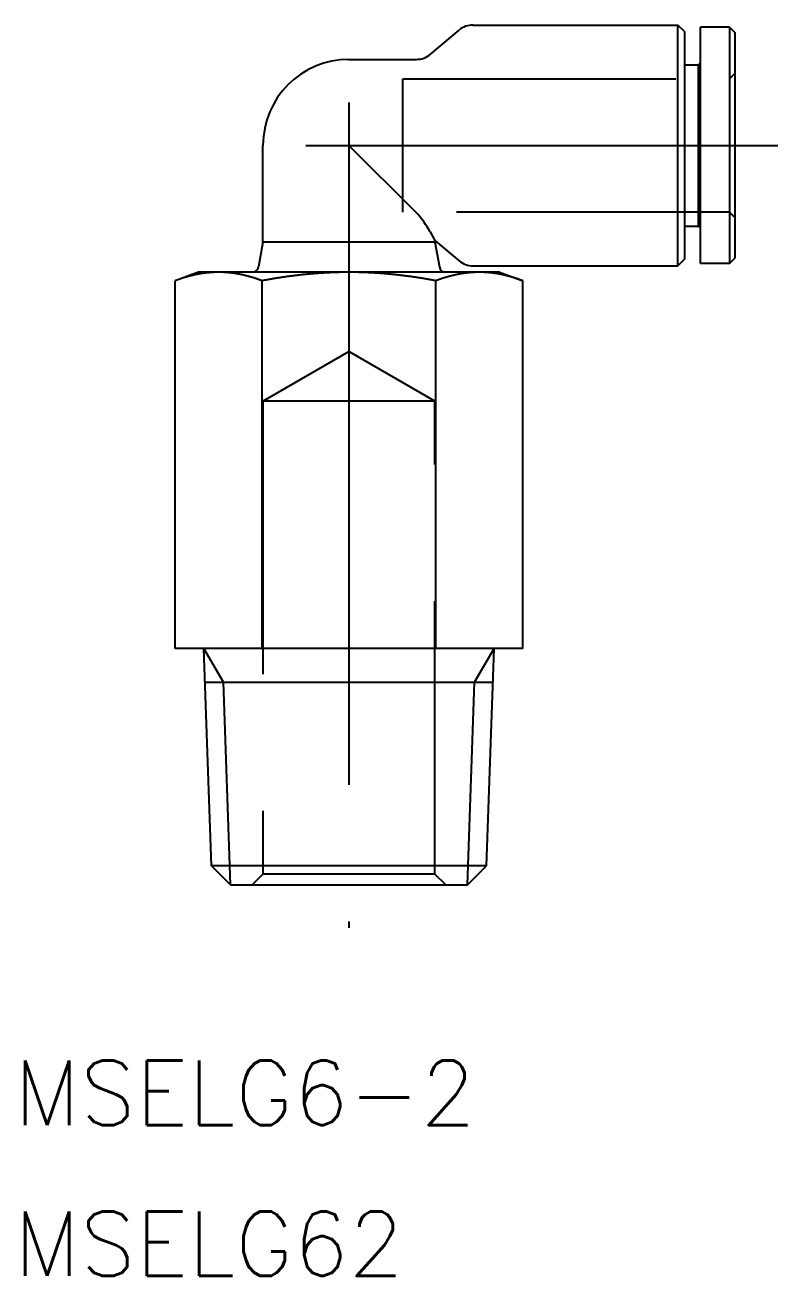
# Model space of a CAD drawing. Extents: x -15.1 to 49.4, y -18.2 to 42.
# Drawn here: x -15.1 to 19.9, y -18.2 to 40 of the extents above; entities that cross this region are included whole.
import ezdxf

# ---------------------------------------------------------------- set-up
doc = ezdxf.new("R2010")
doc.units = 0
doc.linetypes.add('CENTER', pattern=[50.8, 31.75, -6.35, 6.35, -6.35])
doc.linetypes.add('DASHED', pattern=[19.05, 12.7, -6.35])
doc.layers.get('0').update_dxf_attribs({"linetype": 'CONTINUOUS'})
doc.layers.add('CENTER', color=1, linetype='CENTER')
doc.styles.get("Standard").update_dxf_attribs({"font": 'txt.shx', "height": 3, "bigfont": 'bigfont.shx'})

msp = doc.modelspace()

# ---------------------------------------------------------------- linework, layer by layer
at = {"color": 7, "linetype": 'CONTINUOUS'}
for p, q in [((3.779168, 38.635089), (5.120832, 39.764911)), ((5.764968, 40), (15.3, 40)), ((15.3, 28.8), (15.3, 40)), ((15.6, 39.7), (15.3, 40)), ((15.6, 39.7), (15.6, 29.1)), ((16.35, 28.9), (16.35, 39.9)), ((17.7, 39.9), (16.35, 39.9)), ((17.7, 39.900003), (17.7, 28.899961)), ((17.7, 39.9), (17.95, 39.65)), ((17.95, 39.650002), (17.95, 29.149964)), ((0, 38.4), (3.135032, 38.4)), ((15.6, 38.15), (16.25, 38.15)), ((16.25, 38.15), (16.35, 38.25)), ((16.25, 30.65), (16.25, 38.15)), ((-4, 29.9), (-4, 34.4)), ((3.135032, 31.264968), (0, 34.4)), ((3.778766, 30.372606), (3.999582, 29.978713)), ((15.6, 30.65), (16.25, 30.65)), ((16.25, 30.65), (16.35, 30.55)), ((-4, 29.9), (-4.205846, 28.747263)), ((4, 29.9), (-4, 29.9)), ((4, 29.978947), (5.120832, 29.035089)), ((4, 29.9), (4, 29.978947)), ((4, 29.9), (4.205846, 28.747263)), ((15.6, 29.1), (15.3, 28.8)), ((17.7, 28.9), (17.95, 29.15)), ((5.764968, 28.8), (15.3, 28.8)), ((17.7, 28.9), (16.35, 28.9)), ((-7, 28.5), (-8.082904, 28.105855)), ((-8.082904, 11), (-8.082904, 28.105855)), ((7, 28.5), (-7, 28.5)), ((-4.041452, 11), (-4.041452, 28.105855)), ((4.041452, 11), (4.041452, 28.105855)), ((7, 28.5), (8.082904, 28.105855)), ((8.082904, 11), (8.082904, 28.105855)), ((8.082904, 11), (-8.082904, 11)), ((-6.3996, 0.886974), (-6.752755, 11)), ((6.3996, 0.886974), (6.752755, 11)), ((-6.697647, 9.421915), (6.697647, 9.421915)), ((6.3996, 0.886974), (-6.3996, 0.886974)), ((-5.512626, 0), (-6.3996, 0.886974)), ((5.512626, 0), (6.3996, 0.886974)), ((-5.512626, 0), (5.512626, 0))]:
    msp.add_line(p, q, dxfattribs=at)
at = {"color": 3, "linetype": 'DASHED'}
for p, q in [((2.5, 37.5), (17.7, 37.5)), ((2.5, 31.3), (2.5, 37.5)), ((17.95, 37.75), (17.7, 37.5)), ((17.7, 31.3), (2.5, 31.3)), ((17.95, 31.05), (17.7, 31.3)), ((-4, 22.5), (0, 24.809401)), ((4, 22.5), (0, 24.809401)), ((-4, 22.5), (-4, 0.5)), ((4, 22.5), (-4, 22.5)), ((4, 0.5), (4, 22.5)), ((-4, 0.5), (-4.5, 0)), ((4, 0.5), (-4, 0.5)), ((4.5, 0), (4, 0.5))]:
    msp.add_line(p, q, dxfattribs=at)
at = {"color": 3, "linetype": 'CONTINUOUS'}
for p, q in [((-5.841647, 9.421915), (-6.752755, 11)), ((5.841647, 9.421915), (6.752755, 11)), ((-5.512626, 0), (-5.841647, 9.421915)), ((5.512626, 0), (5.841647, 9.421915))]:
    msp.add_line(p, q, dxfattribs=at)
at = {"color": 7}
for points in [[(-6.06218, 28.5, 0), (-6.08404, 28.5, 0), (-6.10586, 28.4998, 0), (-6.12762, 28.4996, 0), (-6.14934, 28.4992, 0), (-6.17102, 28.4988, 0), (-6.19266, 28.4982, 0), (-6.21425, 28.4976, 0), (-6.2358, 28.4969, 0), (-6.25731, 28.496, 0), (-6.27879, 28.4951, 0), (-6.30023, 28.4941, 0), (-6.32163, 28.493, 0), (-6.343, 28.4918, 0), (-6.36434, 28.4905, 0), (-6.38565, 28.4891, 0), (-6.40693, 28.4877, 0), (-6.42817, 28.4861, 0), (-6.44939, 28.4845, 0), (-6.47059, 28.4827, 0), (-6.49176, 28.4809, 0), (-6.5129, 28.479, 0), (-6.53402, 28.477, 0), (-6.55512, 28.4749, 0), (-6.5762, 28.4727, 0), (-6.59726, 28.4704, 0), (-6.6183, 28.468, 0), (-6.63933, 28.4656, 0), (-6.66033, 28.4631, 0), (-6.68133, 28.4604, 0), (-6.70231, 28.4577, 0), (-6.72327, 28.4549, 0), (-6.74423, 28.4521, 0), (-6.76517, 28.4491, 0), (-6.7861, 28.4461, 0), (-6.80703, 28.4429, 0), (-6.82795, 28.4397, 0), (-6.84886, 28.4364, 0), (-6.86976, 28.4331, 0), (-6.89066, 28.4296, 0), (-6.91156, 28.426, 0), (-6.93245, 28.4224, 0), (-6.95335, 28.4187, 0), (-6.97424, 28.4149, 0), (-6.99513, 28.411, 0), (-7.01602, 28.4071, 0), (-7.03692, 28.403, 0), (-7.05782, 28.3989, 0), (-7.07872, 28.3947, 0), (-7.09963, 28.3904, 0), (-7.12055, 28.3861, 0), (-7.14147, 28.3816, 0), (-7.1624, 28.3771, 0), (-7.18334, 28.3725, 0), (-7.20429, 28.3678, 0), (-7.22525, 28.363, 0), (-7.24622, 28.3582, 0), (-7.2672, 28.3532, 0), (-7.2882, 28.3482, 0), (-7.30921, 28.3431, 0), (-7.33024, 28.3379, 0), (-7.35128, 28.3327, 0), (-7.37234, 28.3273, 0), (-7.39342, 28.3219, 0), (-7.41452, 28.3164, 0), (-7.43564, 28.3109, 0), (-7.45678, 28.3052, 0), (-7.47794, 28.2995, 0), (-7.49913, 28.2936, 0), (-7.52033, 28.2877, 0), (-7.54156, 28.2818, 0), (-7.56282, 28.2757, 0), (-7.58411, 28.2696, 0), (-7.60542, 28.2633, 0), (-7.62675, 28.257, 0), (-7.64812, 28.2506, 0), (-7.66952, 28.2442, 0), (-7.69095, 28.2376, 0), (-7.71241, 28.231, 0), (-7.7339, 28.2243, 0), (-7.75542, 28.2175, 0), (-7.77698, 28.2106, 0), (-7.79858, 28.2037, 0), (-7.82021, 28.1967, 0), (-7.84188, 28.1895, 0), (-7.86358, 28.1823, 0), (-7.88532, 28.1751, 0), (-7.90711, 28.1677, 0), (-7.92893, 28.1603, 0), (-7.9508, 28.1527, 0), (-7.9727, 28.1451, 0), (-7.99465, 28.1374, 0), (-8.01665, 28.1297, 0), (-8.03869, 28.1218, 0), (-8.06077, 28.1139, 0), (-8.0829, 28.1059, 0)], [(-4.04145, 28.1059, 0), (-4.06358, 28.1139, 0), (-4.08567, 28.1218, 0), (-4.10771, 28.1297, 0), (-4.1297, 28.1374, 0), (-4.15165, 28.1451, 0), (-4.17356, 28.1527, 0), (-4.19542, 28.1603, 0), (-4.21725, 28.1677, 0), (-4.23903, 28.1751, 0), (-4.26078, 28.1823, 0), (-4.28248, 28.1895, 0), (-4.30415, 28.1967, 0), (-4.32578, 28.2037, 0), (-4.34737, 28.2106, 0), (-4.36893, 28.2175, 0), (-4.39046, 28.2243, 0), (-4.41195, 28.231, 0), (-4.43341, 28.2376, 0), (-4.45484, 28.2442, 0), (-4.47623, 28.2506, 0), (-4.4976, 28.257, 0), (-4.51894, 28.2633, 0), (-4.54025, 28.2696, 0), (-4.56153, 28.2757, 0), (-4.58279, 28.2818, 0), (-4.60402, 28.2877, 0), (-4.62523, 28.2936, 0), (-4.64641, 28.2995, 0), (-4.66758, 28.3052, 0), (-4.68871, 28.3109, 0), (-4.70983, 28.3164, 0), (-4.73093, 28.3219, 0), (-4.75201, 28.3273, 0), (-4.77307, 28.3327, 0), (-4.79412, 28.3379, 0), (-4.81514, 28.3431, 0), (-4.83616, 28.3482, 0), (-4.85715, 28.3532, 0), (-4.87814, 28.3582, 0), (-4.89911, 28.363, 0), (-4.92007, 28.3678, 0), (-4.94102, 28.3725, 0), (-4.96196, 28.3771, 0), (-4.98289, 28.3816, 0), (-5.00381, 28.3861, 0), (-5.02472, 28.3904, 0), (-5.04563, 28.3947, 0), (-5.06654, 28.3989, 0), (-5.08744, 28.403, 0), (-5.10833, 28.4071, 0), (-5.12923, 28.411, 0), (-5.15012, 28.4149, 0), (-5.17101, 28.4187, 0), (-5.1919, 28.4224, 0), (-5.2128, 28.426, 0), (-5.23369, 28.4296, 0), (-5.25459, 28.4331, 0), (-5.2755, 28.4364, 0), (-5.29641, 28.4397, 0), (-5.31733, 28.4429, 0), (-5.33825, 28.4461, 0), (-5.35919, 28.4491, 0), (-5.38013, 28.4521, 0), (-5.40108, 28.4549, 0), (-5.42205, 28.4577, 0), (-5.44303, 28.4604, 0), (-5.46402, 28.4631, 0), (-5.48503, 28.4656, 0), (-5.50605, 28.468, 0), (-5.52709, 28.4704, 0), (-5.54815, 28.4727, 0), (-5.56923, 28.4749, 0), (-5.59033, 28.477, 0), (-5.61146, 28.479, 0), (-5.6326, 28.4809, 0), (-5.65377, 28.4827, 0), (-5.67496, 28.4845, 0), (-5.69618, 28.4861, 0), (-5.71743, 28.4877, 0), (-5.73871, 28.4891, 0), (-5.76001, 28.4905, 0), (-5.78135, 28.4918, 0), (-5.80272, 28.493, 0), (-5.82413, 28.4941, 0), (-5.84557, 28.4951, 0), (-5.86704, 28.496, 0), (-5.88856, 28.4969, 0), (-5.91011, 28.4976, 0), (-5.9317, 28.4982, 0), (-5.95333, 28.4988, 0), (-5.97501, 28.4992, 0), (-5.99673, 28.4996, 0), (-6.0185, 28.4998, 0), (-6.04031, 28.5, 0), (-6.06218, 28.5, 0)], [(0, 28.5, 0), (-0.043726, 28.5, 0), (-0.087355, 28.4998, 0), (-0.13089, 28.4996, 0), (-0.174333, 28.4992, 0), (-0.217687, 28.4988, 0), (-0.260956, 28.4982, 0), (-0.304141, 28.4976, 0), (-0.347245, 28.4969, 0), (-0.390272, 28.496, 0), (-0.433224, 28.4951, 0), (-0.476102, 28.4941, 0), (-0.518911, 28.493, 0), (-0.561652, 28.4918, 0), (-0.604328, 28.4905, 0), (-0.646942, 28.4891, 0), (-0.689495, 28.4877, 0), (-0.731991, 28.4861, 0), (-0.774431, 28.4845, 0), (-0.816819, 28.4827, 0), (-0.859156, 28.4809, 0), (-0.901445, 28.479, 0), (-0.943688, 28.477, 0), (-0.985888, 28.4749, 0), (-1.02805, 28.4727, 0), (-1.07017, 28.4704, 0), (-1.11225, 28.468, 0), (-1.1543, 28.4656, 0), (-1.19631, 28.4631, 0), (-1.2383, 28.4604, 0), (-1.28026, 28.4577, 0), (-1.32219, 28.4549, 0), (-1.3641, 28.4521, 0), (-1.40598, 28.4491, 0), (-1.44785, 28.4461, 0), (-1.4897, 28.4429, 0), (-1.53154, 28.4397, 0), (-1.57336, 28.4364, 0), (-1.61517, 28.4331, 0), (-1.65697, 28.4296, 0), (-1.69876, 28.426, 0), (-1.74055, 28.4224, 0), (-1.78233, 28.4187, 0), (-1.82412, 28.4149, 0), (-1.8659, 28.411, 0), (-1.90769, 28.4071, 0), (-1.94948, 28.403, 0), (-1.99128, 28.3989, 0), (-2.03309, 28.3947, 0), (-2.07491, 28.3904, 0), (-2.11674, 28.3861, 0), (-2.15858, 28.3816, 0), (-2.20044, 28.3771, 0), (-2.24232, 28.3725, 0), (-2.28422, 28.3678, 0), (-2.32613, 28.363, 0), (-2.36808, 28.3582, 0), (-2.41005, 28.3532, 0), (-2.45204, 28.3482, 0), (-2.49407, 28.3431, 0), (-2.53612, 28.3379, 0), (-2.57821, 28.3327, 0), (-2.62033, 28.3273, 0), (-2.66249, 28.3219, 0), (-2.70469, 28.3164, 0), (-2.74693, 28.3109, 0), (-2.7892, 28.3052, 0), (-2.83153, 28.2995, 0), (-2.8739, 28.2936, 0), (-2.91631, 28.2877, 0), (-2.95877, 28.2818, 0), (-3.00129, 28.2757, 0), (-3.04386, 28.2696, 0), (-3.08648, 28.2633, 0), (-3.12915, 28.257, 0), (-3.17189, 28.2506, 0), (-3.21468, 28.2442, 0), (-3.25754, 28.2376, 0), (-3.30046, 28.231, 0), (-3.34344, 28.2243, 0), (-3.38649, 28.2175, 0), (-3.42961, 28.2106, 0), (-3.4728, 28.2037, 0), (-3.51606, 28.1967, 0), (-3.5594, 28.1895, 0), (-3.60281, 28.1823, 0), (-3.64629, 28.1751, 0), (-3.68986, 28.1677, 0), (-3.73351, 28.1603, 0), (-3.77724, 28.1527, 0), (-3.82105, 28.1451, 0), (-3.86495, 28.1374, 0), (-3.90894, 28.1297, 0), (-3.95302, 28.1218, 0), (-3.99719, 28.1139, 0), (-4.04145, 28.1059, 0)], [(4.04145, 28.1059, 0), (3.99719, 28.1139, 0), (3.95302, 28.1218, 0), (3.90894, 28.1297, 0), (3.86495, 28.1374, 0), (3.82105, 28.1451, 0), (3.77724, 28.1527, 0), (3.73351, 28.1603, 0), (3.68986, 28.1677, 0), (3.64629, 28.1751, 0), (3.60281, 28.1823, 0), (3.5594, 28.1895, 0), (3.51606, 28.1967, 0), (3.4728, 28.2037, 0), (3.42961, 28.2106, 0), (3.38649, 28.2175, 0), (3.34344, 28.2243, 0), (3.30046, 28.231, 0), (3.25754, 28.2376, 0), (3.21468, 28.2442, 0), (3.17189, 28.2506, 0), (3.12915, 28.257, 0), (3.08648, 28.2633, 0), (3.04386, 28.2696, 0), (3.00129, 28.2757, 0), (2.95877, 28.2818, 0), (2.91631, 28.2877, 0), (2.8739, 28.2936, 0), (2.83153, 28.2995, 0), (2.7892, 28.3052, 0), (2.74693, 28.3109, 0), (2.70469, 28.3164, 0), (2.66249, 28.3219, 0), (2.62033, 28.3273, 0), (2.57821, 28.3327, 0), (2.53612, 28.3379, 0), (2.49407, 28.3431, 0), (2.45204, 28.3482, 0), (2.41005, 28.3532, 0), (2.36808, 28.3582, 0), (2.32613, 28.363, 0), (2.28422, 28.3678, 0), (2.24232, 28.3725, 0), (2.20044, 28.3771, 0), (2.15858, 28.3816, 0), (2.11674, 28.3861, 0), (2.07491, 28.3904, 0), (2.03309, 28.3947, 0), (1.99128, 28.3989, 0), (1.94948, 28.403, 0), (1.90769, 28.4071, 0), (1.8659, 28.411, 0), (1.82412, 28.4149, 0), (1.78233, 28.4187, 0), (1.74055, 28.4224, 0), (1.69876, 28.426, 0), (1.65697, 28.4296, 0), (1.61517, 28.4331, 0), (1.57336, 28.4364, 0), (1.53154, 28.4397, 0), (1.4897, 28.4429, 0), (1.44785, 28.4461, 0), (1.40598, 28.4491, 0), (1.3641, 28.4521, 0), (1.32219, 28.4549, 0), (1.28026, 28.4577, 0), (1.2383, 28.4604, 0), (1.19631, 28.4631, 0), (1.1543, 28.4656, 0), (1.11225, 28.468, 0), (1.07017, 28.4704, 0), (1.02805, 28.4727, 0), (0.985888, 28.4749, 0), (0.943688, 28.477, 0), (0.901445, 28.479, 0), (0.859156, 28.4809, 0), (0.816819, 28.4827, 0), (0.774431, 28.4845, 0), (0.731991, 28.4861, 0), (0.689495, 28.4877, 0), (0.646942, 28.4891, 0), (0.604328, 28.4905, 0), (0.561652, 28.4918, 0), (0.518911, 28.493, 0), (0.476102, 28.4941, 0), (0.433224, 28.4951, 0), (0.390272, 28.496, 0), (0.347245, 28.4969, 0), (0.304141, 28.4976, 0), (0.260956, 28.4982, 0), (0.217687, 28.4988, 0), (0.174333, 28.4992, 0), (0.13089, 28.4996, 0), (0.087355, 28.4998, 0), (0.043726, 28.5, 0), (0, 28.5, 0)], [(6.06218, 28.5, 0), (6.04031, 28.5, 0), (6.0185, 28.4998, 0), (5.99673, 28.4996, 0), (5.97501, 28.4992, 0), (5.95333, 28.4988, 0), (5.9317, 28.4982, 0), (5.91011, 28.4976, 0), (5.88856, 28.4969, 0), (5.86704, 28.496, 0), (5.84557, 28.4951, 0), (5.82413, 28.4941, 0), (5.80272, 28.493, 0), (5.78135, 28.4918, 0), (5.76001, 28.4905, 0), (5.73871, 28.4891, 0), (5.71743, 28.4877, 0), (5.69618, 28.4861, 0), (5.67496, 28.4845, 0), (5.65377, 28.4827, 0), (5.6326, 28.4809, 0), (5.61146, 28.479, 0), (5.59033, 28.477, 0), (5.56923, 28.4749, 0), (5.54815, 28.4727, 0), (5.52709, 28.4704, 0), (5.50605, 28.468, 0), (5.48503, 28.4656, 0), (5.46402, 28.4631, 0), (5.44303, 28.4604, 0), (5.42205, 28.4577, 0), (5.40108, 28.4549, 0), (5.38013, 28.4521, 0), (5.35919, 28.4491, 0), (5.33825, 28.4461, 0), (5.31733, 28.4429, 0), (5.29641, 28.4397, 0), (5.2755, 28.4364, 0), (5.25459, 28.4331, 0), (5.23369, 28.4296, 0), (5.2128, 28.426, 0), (5.1919, 28.4224, 0), (5.17101, 28.4187, 0), (5.15012, 28.4149, 0), (5.12923, 28.411, 0), (5.10833, 28.4071, 0), (5.08744, 28.403, 0), (5.06654, 28.3989, 0), (5.04563, 28.3947, 0), (5.02472, 28.3904, 0), (5.00381, 28.3861, 0), (4.98289, 28.3816, 0), (4.96196, 28.3771, 0), (4.94102, 28.3725, 0), (4.92007, 28.3678, 0), (4.89911, 28.363, 0), (4.87814, 28.3582, 0), (4.85715, 28.3532, 0), (4.83616, 28.3482, 0), (4.81514, 28.3431, 0), (4.79412, 28.3379, 0), (4.77307, 28.3327, 0), (4.75201, 28.3273, 0), (4.73093, 28.3219, 0), (4.70983, 28.3164, 0), (4.68871, 28.3109, 0), (4.66758, 28.3052, 0), (4.64641, 28.2995, 0), (4.62523, 28.2936, 0), (4.60402, 28.2877, 0), (4.58279, 28.2818, 0), (4.56153, 28.2757, 0), (4.54025, 28.2696, 0), (4.51894, 28.2633, 0), (4.4976, 28.257, 0), (4.47623, 28.2506, 0), (4.45484, 28.2442, 0), (4.43341, 28.2376, 0), (4.41195, 28.231, 0), (4.39046, 28.2243, 0), (4.36893, 28.2175, 0), (4.34737, 28.2106, 0), (4.32578, 28.2037, 0), (4.30415, 28.1967, 0), (4.28248, 28.1895, 0), (4.26078, 28.1823, 0), (4.23903, 28.1751, 0), (4.21725, 28.1677, 0), (4.19542, 28.1603, 0), (4.17356, 28.1527, 0), (4.15165, 28.1451, 0), (4.1297, 28.1374, 0), (4.10771, 28.1297, 0), (4.08567, 28.1218, 0), (4.06358, 28.1139, 0), (4.04145, 28.1059, 0)], [(8.0829, 28.1059, 0), (8.06077, 28.1139, 0), (8.03869, 28.1218, 0), (8.01665, 28.1297, 0), (7.99465, 28.1374, 0), (7.9727, 28.1451, 0), (7.9508, 28.1527, 0), (7.92893, 28.1603, 0), (7.90711, 28.1677, 0), (7.88532, 28.1751, 0), (7.86358, 28.1823, 0), (7.84188, 28.1895, 0), (7.82021, 28.1967, 0), (7.79858, 28.2037, 0), (7.77698, 28.2106, 0), (7.75542, 28.2175, 0), (7.7339, 28.2243, 0), (7.71241, 28.231, 0), (7.69095, 28.2376, 0), (7.66952, 28.2442, 0), (7.64812, 28.2506, 0), (7.62675, 28.257, 0), (7.60542, 28.2633, 0), (7.58411, 28.2696, 0), (7.56282, 28.2757, 0), (7.54156, 28.2818, 0), (7.52033, 28.2877, 0), (7.49913, 28.2936, 0), (7.47794, 28.2995, 0), (7.45678, 28.3052, 0), (7.43564, 28.3109, 0), (7.41452, 28.3164, 0), (7.39342, 28.3219, 0), (7.37234, 28.3273, 0), (7.35128, 28.3327, 0), (7.33024, 28.3379, 0), (7.30921, 28.3431, 0), (7.2882, 28.3482, 0), (7.2672, 28.3532, 0), (7.24622, 28.3582, 0), (7.22525, 28.363, 0), (7.20429, 28.3678, 0), (7.18334, 28.3725, 0), (7.1624, 28.3771, 0), (7.14147, 28.3816, 0), (7.12055, 28.3861, 0), (7.09963, 28.3904, 0), (7.07872, 28.3947, 0), (7.05782, 28.3989, 0), (7.03692, 28.403, 0), (7.01602, 28.4071, 0), (6.99513, 28.411, 0), (6.97424, 28.4149, 0), (6.95335, 28.4187, 0), (6.93245, 28.4224, 0), (6.91156, 28.426, 0), (6.89066, 28.4296, 0), (6.86976, 28.4331, 0), (6.84886, 28.4364, 0), (6.82795, 28.4397, 0), (6.80703, 28.4429, 0), (6.7861, 28.4461, 0), (6.76517, 28.4491, 0), (6.74423, 28.4521, 0), (6.72327, 28.4549, 0), (6.70231, 28.4577, 0), (6.68133, 28.4604, 0), (6.66033, 28.4631, 0), (6.63933, 28.4656, 0), (6.6183, 28.468, 0), (6.59726, 28.4704, 0), (6.5762, 28.4727, 0), (6.55512, 28.4749, 0), (6.53402, 28.477, 0), (6.5129, 28.479, 0), (6.49176, 28.4809, 0), (6.47059, 28.4827, 0), (6.44939, 28.4845, 0), (6.42817, 28.4861, 0), (6.40693, 28.4877, 0), (6.38565, 28.4891, 0), (6.36434, 28.4905, 0), (6.343, 28.4918, 0), (6.32163, 28.493, 0), (6.30023, 28.4941, 0), (6.27879, 28.4951, 0), (6.25731, 28.496, 0), (6.2358, 28.4969, 0), (6.21425, 28.4976, 0), (6.19266, 28.4982, 0), (6.17102, 28.4988, 0), (6.14934, 28.4992, 0), (6.12762, 28.4996, 0), (6.10586, 28.4998, 0), (6.08404, 28.5, 0), (6.06218, 28.5, 0)]]:
    msp.add_polyline3d(points, dxfattribs=at)
at = {"color": 7, "linetype": 'CONTINUOUS'}
for centre, radius, start, end in [((5.764968, 39), 1, 90, 130.10090755), ((3.135032, 39.4), 1, 270, 310.10090755), ((0, 34.4), 4, 90, 180), ((0.098532, 28.393963), 4.178876, 28.2643807, 43.39530352), ((-4.501174, 28.8), 0.3, 270, 349.87532834), ((4.501174, 28.8), 0.3, 190.12467166, 270), ((5.764968, 29.8), 1, 229.89909245, 270)]:
    msp.add_arc(centre, radius, start, end, dxfattribs=at)
at = {"layer": 'CENTER', "color": 1, "linetype": 'CENTER'}
for p, q in [((0, 36.4), (0, -2)), ((-2, 34.400002), (19.95, 34.399981))]:
    msp.add_line(p, q, dxfattribs=at)

# ---------------------------------------------------------------- texts
at = {"color": 7, "linetype": 'CONTINUOUS'}
for s, p in [('MSELG6-2', (-15.578908, -11.17529)), ('MSELG62', (-15.578908, -18.196593))]:
    msp.add_text(s, height=3, dxfattribs=at).set_placement(p)

doc.saveas('drawing.dxf')
